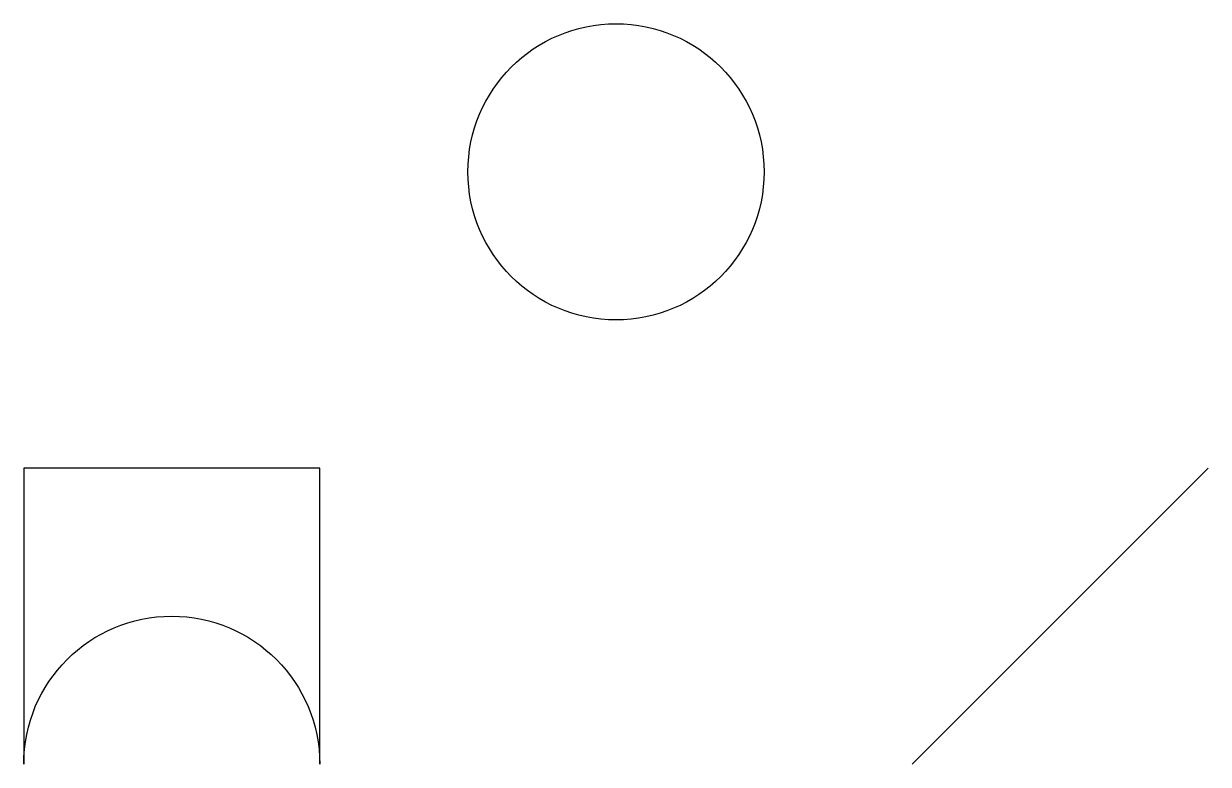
# Model space of a CAD drawing. Header units: inches. Extents: x 0 to 4, y 0 to 2.5.
import ezdxf

# ---------------------------------------------------------------- set-up
doc = ezdxf.new("R2010")
doc.units = ezdxf.units.IN

msp = doc.modelspace()

# ---------------------------------------------------------------- linework, layer by layer
msp.add_line((3, 0), (4, 1))
msp.add_lwpolyline([(0, 0, -1), (1, 0), (1, 1), (0, 1)], format="xyb", close=True)
msp.add_circle((2, 2), 0.5)

doc.saveas('drawing.dxf')
